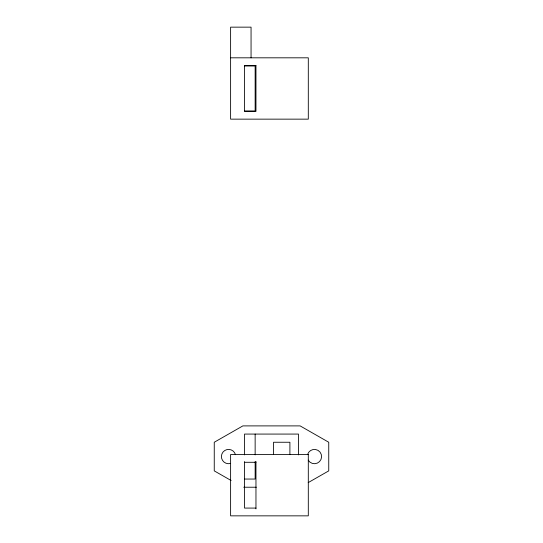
<?xml version="1.0" encoding="UTF-8"?>
<svg xmlns="http://www.w3.org/2000/svg" width="543" height="543" viewBox="0 0 543 543"><rect width="100%" height="100%" fill="white"/><g stroke="black" fill="none" stroke-linecap="round" stroke-linejoin="round"><path stroke-width="0.81" d="M308.193 482.618L328.746 470.876L328.746 442.253L300.123 425.895L242.877 425.895L214.254 442.253L214.254 470.876L231.135 480.521M230.612 57.816L308.302 57.816L308.302 119.148L230.612 119.148L230.612 27.15L251.056 27.15L251.056 57.816M244.513 65.995L255.142 65.995L255.142 110.969L244.513 110.969M244.513 462.29L255.963 462.29M244.513 479.048L255.142 479.048L255.142 461.564M243.719 487.227L256.35 487.227M255.963 508.078L244.513 508.078L244.513 461.564M298.487 454.898L298.487 434.074L244.513 434.074L244.513 454.898M289.901 454.518L289.901 442.253L273.543 442.253L273.543 454.518M255.963 461.469L255.963 508.9M255.142 434.074L255.142 454.898M230.422 463.478A7.154 7.154 0 0 1 221.659 458.414A7.154 7.154 0 0 1 226.716 449.652A7.154 7.154 0 0 1 235.479 454.708M307.521 454.708A7.154 7.154 0 0 1 318.008 450.364A7.154 7.154 0 0 1 319.494 461.625A7.154 7.154 0 0 1 308.234 460.138M255.963 65.588L244.513 65.588L244.513 111.376L255.963 111.376L255.963 65.588M308.302 454.518L230.612 454.518L230.612 515.85L308.302 515.85L308.302 454.518"/></g></svg>
